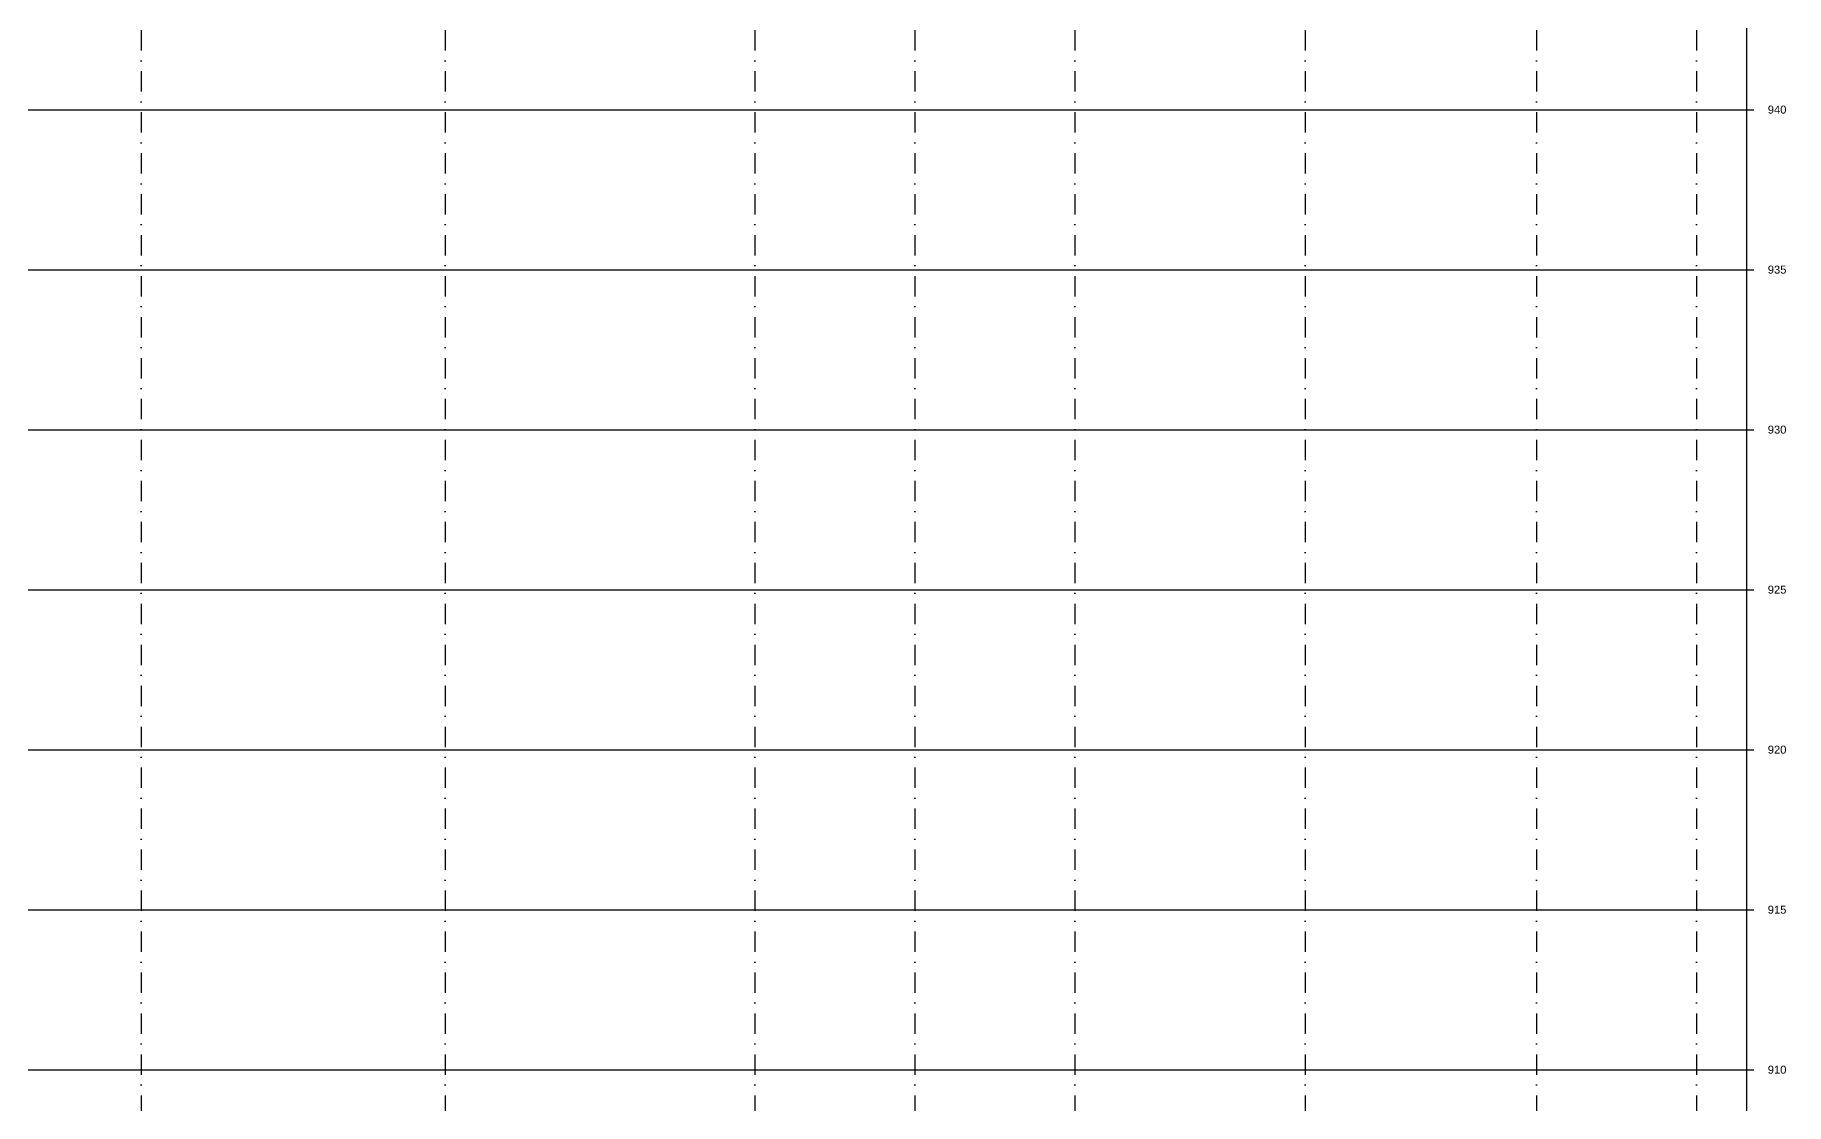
# Model space of a CAD drawing. Header units: metres. Extents: x -121 to 9872, y 3505 to 10721.
# Drawn here: x 9325 to 9872, y 9089 to 9423 of the extents above; entities that cross this region are included whole.
import ezdxf

# ---------------------------------------------------------------- set-up
doc = ezdxf.new("R2010")
doc.units = ezdxf.units.M
doc.linetypes.add('DASHDOT', pattern=[25.4, 12.7, -6.35, 0, -6.35])
for name, color, linetype in [('Grade', 9, 'Continuous'), ('Ind.Rot', 8, 'DASHDOT'), ('Modelo_Perfil', 252, 'Continuous'), ('Modelo_Texto_Geral', 7, 'Continuous')]:
    doc.layers.add(name, color=color, linetype=linetype)
doc.styles.add('Arial', font='arial.ttf')

msp = doc.modelspace()

# ---------------------------------------------------------------- linework, layer by layer
at = {"layer": 'Grade'}
for points in [[(0, 9400), (9859.453, 9400)], [(0, 9350), (9859.453, 9350)], [(0, 9300), (9859.453, 9300)], [(0, 9250), (9859.453, 9250)], [(0, 9200), (9859.453, 9200)], [(0, 9150), (9859.453, 9150)], [(0, 9100), (9859.453, 9100)]]:
    msp.add_lwpolyline(points, dxfattribs=at)
at = {"layer": 'Ind.Rot', "linetype": 'DASHDOT', "ltscale": 0.5}
for points in [[(9357.775, 10500), (9357.775, 8300)], [(9452.775, 10500), (9452.775, 8300)], [(9549.475, 10500), (9549.475, 8300)], [(9599.479, 10500), (9599.479, 8300)], [(9649.479, 10500), (9649.479, 8300)], [(9721.479, 10500), (9721.479, 8300)], [(9793.739, 10500), (9793.739, 8300)], [(9843.739, 10500), (9843.739, 8300)]]:
    msp.add_lwpolyline(points, dxfattribs=at)
at = {"layer": 'Modelo_Perfil'}
msp.add_line((9859.453, 8300), (9859.453, 10500), dxfattribs=at)
for points in [[(9859.453, 9400), (9861.594, 9400)], [(9859.453, 9350), (9861.594, 9350)], [(9859.453, 9300), (9861.594, 9300)], [(9859.453, 9250), (9861.594, 9250)], [(9859.453, 9200), (9861.594, 9200)], [(9859.453, 9150), (9861.594, 9150)], [(9859.453, 9100), (9861.594, 9100)]]:
    msp.add_lwpolyline(points, dxfattribs=at)

# ---------------------------------------------------------------- texts
at = {"layer": 'Modelo_Texto_Geral', "linetype": 'Continuous', "lineweight": -2, "char_height": 2.5, "attachment_point": 6, "style": 'Arial'}
for s, insert in [('940', (9871.819, 9400.009)), ('935', (9871.819, 9350.009)), ('930', (9871.819, 9300.009)), ('925', (9871.819, 9250.009)), ('920', (9871.819, 9200.009)), ('915', (9871.819, 9150.009)), ('910', (9871.819, 9100.009))]:
    msp.add_mtext(s, dxfattribs=dict(at, insert=insert))

doc.saveas('drawing.dxf')
